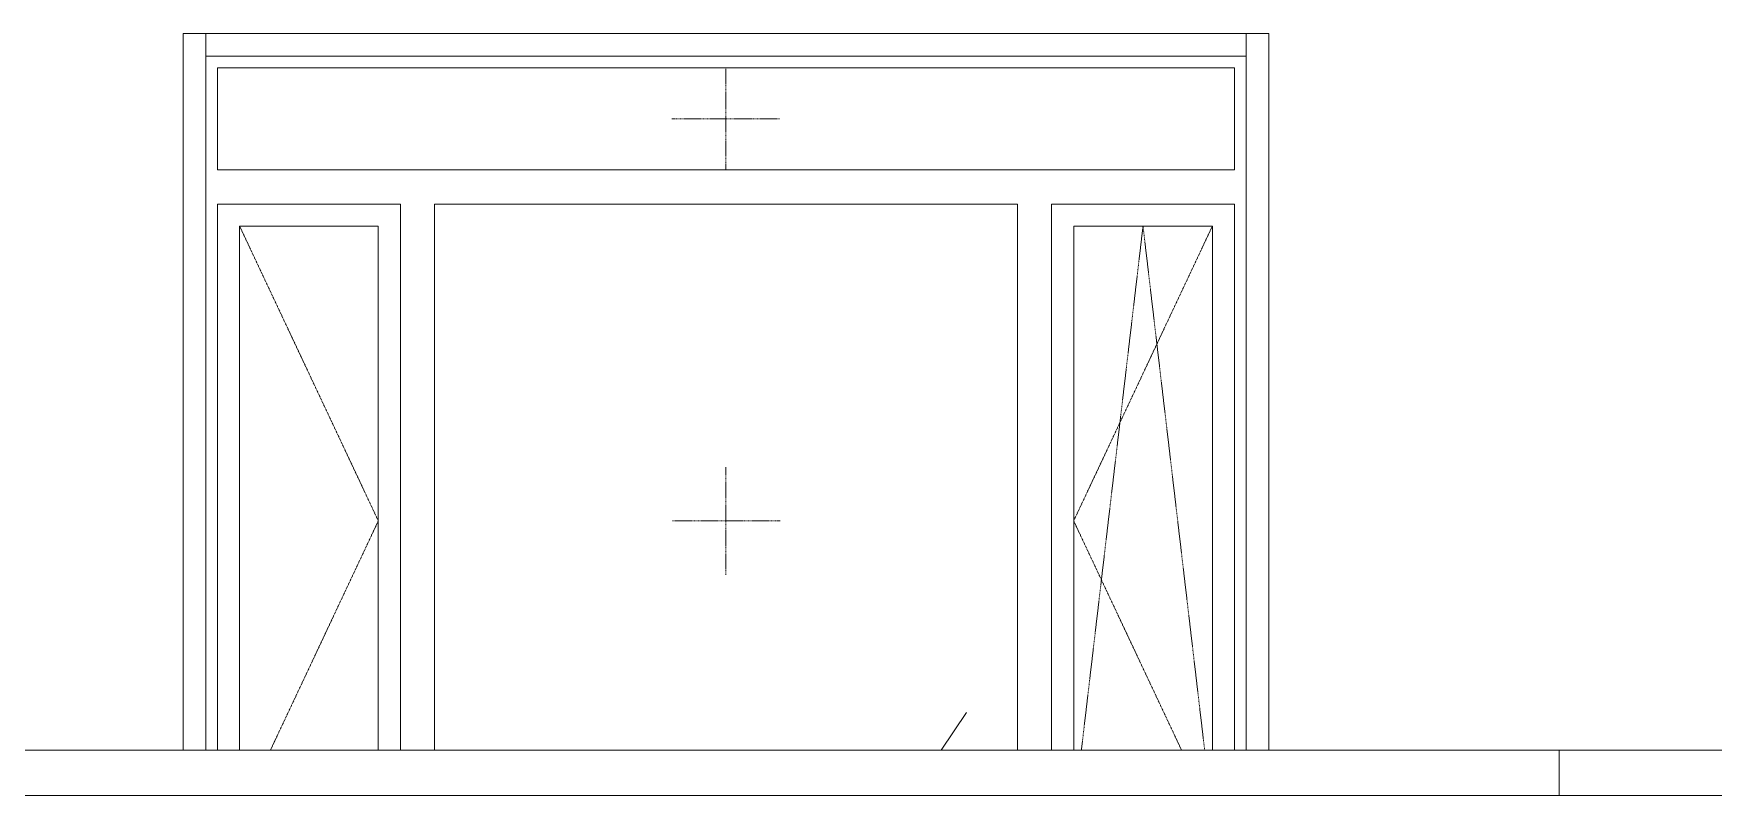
# Model space of a CAD drawing. Header units: millimetres. Extents: x -515342 to 330399, y -224905 to 507333.
# Drawn here: x 279851 to 283581, y 6398 to 8088 of the extents above; entities that cross this region are included whole.
import ezdxf

# ---------------------------------------------------------------- set-up
doc = ezdxf.new("R2010")
doc.units = ezdxf.units.MM
doc.linetypes.add('ASVP_Штриховая_ш2 п1', pattern=[3, 2, -1])
doc.layers.get('0').update_dxf_attribs({"lineweight": 0})
for name, color, linetype, lineweight in [('Витраж', 7, 'Continuous', 0), ('Ограждение', 7, 'Continuous', 0), ('Окна', 7, 'Continuous', 0), ('Окна открывание', 7, 'Continuous', 0)]:
    doc.layers.add(name, color=color, linetype=linetype, lineweight=lineweight)

# ---------------------------------------------------------------- blocks, each defined once
blk = doc.blocks.new('Окно_ПВХ_3Створки_1Фрамуга-верх - АР_Окно_ОП_1820_h_х2370_3ст2фр-в-V86-О_АР_Эскиз_Фасад 1-12 копия 1')
at = {"layer": 'Окна открывание'}
h = blk.add_hatch(dxfattribs=at)
h.set_pattern_fill('FP_1', color=256, style=0, pattern_type=2)
h.set_pattern_definition([(236.31, (995.8, 1244.6), (-1777.9963, -3556.002), [641.067, -5769.603]), (236.31, (1031.34, 1137.9), (-1777.9963, -3556.002), [384.64, -6026.03]), (236.31, (818, 1137.9), (-1777.9963, -3556.002), [384.64, -6026.03])])
h.paths.add_polyline_path([(58560, 4430), (58712, 4430), (58712, 5642), (57418, 5642), (57418, 4430), (58488, 4430)])
at = {"layer": 'Окна'}
for p, q in [((59194, 5944), (56936, 5944)), ((56936, 5944), (56936, 5718)), ((59194, 5718), (59194, 5944)), ((59194, 5718), (56936, 5718)), ((57342, 5642), (56936, 5642)), ((56936, 5642), (56936, 4430)), ((57342, 4430), (57342, 5642)), ((58712, 5642), (57418, 5642)), ((57418, 4430), (57418, 5642)), ((58712, 4430), (58712, 5642)), ((59194, 5642), (58788, 5642)), ((58788, 4430), (58788, 5642)), ((59194, 4430), (59194, 5642)), ((56985, 5593), (56985, 4430)), ((57293, 5593), (56985, 5593)), ((57293, 5593), (57293, 4430)), ((58837, 5593), (58837, 4430)), ((59145, 5593), (58837, 5593)), ((59145, 5593), (59145, 4430))]:
    blk.add_line(p, q, dxfattribs=at)
at = {"layer": 'Окна открывание', "linetype": 'ASVP_Штриховая_ш2 п1'}
for p, q in [((58065, 5718), (58065, 5944)), ((57945, 5831), (58185, 5831)), ((56985, 5593), (57293, 4939)), ((59145, 5593), (58837, 4939)), ((58991, 5593), (58854.1, 4430)), ((59127.9, 4430), (58991, 5593)), ((58065, 4819), (58065, 5059)), ((57293, 4939), (57053.3, 4430)), ((58185, 4939), (57945, 4939)), ((58837, 4939), (59076.7, 4430))]:
    blk.add_line(p, q, dxfattribs=at)
blk = doc.blocks.new('Прямоугольный импост - АР_Откос_Металлический_50х330 Коричневый Правый-9899917-О_АР_Эскиз_Фасад 1-12 копия 1')
at = {"layer": 'Витраж'}
for p, q in [((74068.8, 2570), (74068.8, 2620)), ((76378.8, 2620), (74068.8, 2620)), ((76378.8, 2620), (76378.8, 2570)), ((76378.8, 2570), (74068.8, 2570))]:
    blk.add_line(p, q, dxfattribs=at)
blk = doc.blocks.new('Прямоугольный импост - АР_Откос_Металлический_50х330 Коричневый Правый-V101-О_АР_Эскиз_Фасад 1-12 копия 1')
at = {"layer": 'Витраж'}
for p, q in [((56860, 6020), (56910, 6020)), ((56860, 6020), (56860, 4430)), ((56910, 6020), (56910, 4430))]:
    blk.add_line(p, q, dxfattribs=at)
blk = doc.blocks.new('Прямоугольный импост - АР_Откос_Металлический_50х330 Коричневый Левый-V102-О_АР_Эскиз_Фасад 1-12 копия 1')
at = {"layer": 'Витраж'}
for p, q in [((59220, 6020), (59270, 6020)), ((59220, 4430), (59220, 6020)), ((59270, 4430), (59270, 6020))]:
    blk.add_line(p, q, dxfattribs=at)
blk = doc.blocks.new('СД_Люблино_Фасады_rvt-1-О_АР_Эскиз_Фасад 1-12 копия 1')
at = {"layer": 'Витраж', "lineweight": 9}
for name, p in [('Прямоугольный импост - АР_Откос_Металлический_50х330 Коричневый Правый-V101-О_АР_Эскиз_Фасад 1-12 копия 1', (0, 0)), ('Прямоугольный импост - АР_Откос_Металлический_50х330 Коричневый Правый-9899917-О_АР_Эскиз_Фасад 1-12 копия 1', (-17158.8, 3400)), ('Прямоугольный импост - АР_Откос_Металлический_50х330 Коричневый Левый-V102-О_АР_Эскиз_Фасад 1-12 копия 1', (0, 0))]:
    blk.add_blockref(name, p, dxfattribs=at)
at = {"layer": 'Окна', "lineweight": 9}
blk.add_blockref('Окно_ПВХ_3Створки_1Фрамуга-верх - АР_Окно_ОП_1820_h_х2370_3ст2фр-в-V86-О_АР_Эскиз_Фасад 1-12 копия 1', (0, 0), dxfattribs=at)
blk = doc.blocks.new('Ограждение - Ограждение-9890180-О_АР_Эскиз_Фасад 1-12 копия 1')
at = {"layer": 'Ограждение'}
for p, q in [((59915, 4330), (59915, 4430)), ((60385, 4430), (59915, 4430)), ((60385, 4430), (60385, 4330)), ((59915, 4330), (60385, 4330))]:
    blk.add_line(p, q, dxfattribs=at)
blk = doc.blocks.new('Ограждение - Ограждение-9890191-О_АР_Эскиз_Фасад 1-12 копия 1')
at = {"layer": 'Ограждение'}
for p, q in [((59915, 4430), (41805, 4430)), ((59915, 4430), (59915, 4330)), ((41805, 4330), (59915, 4330))]:
    blk.add_line(p, q, dxfattribs=at)

msp = doc.modelspace()

# ---------------------------------------------------------------- block references
msp.add_blockref('СД_Люблино_Фасады_rvt-1-О_АР_Эскиз_Фасад 1-12 копия 1', (223323.3997, 2067.7355))
at = {"layer": 'Ограждение'}
for name in ['Ограждение - Ограждение-9890191-О_АР_Эскиз_Фасад 1-12 копия 1', 'Ограждение - Ограждение-9890180-О_АР_Эскиз_Фасад 1-12 копия 1']:
    msp.add_blockref(name, (223323.3997, 2067.7355), dxfattribs=at)

doc.saveas('drawing.dxf')
